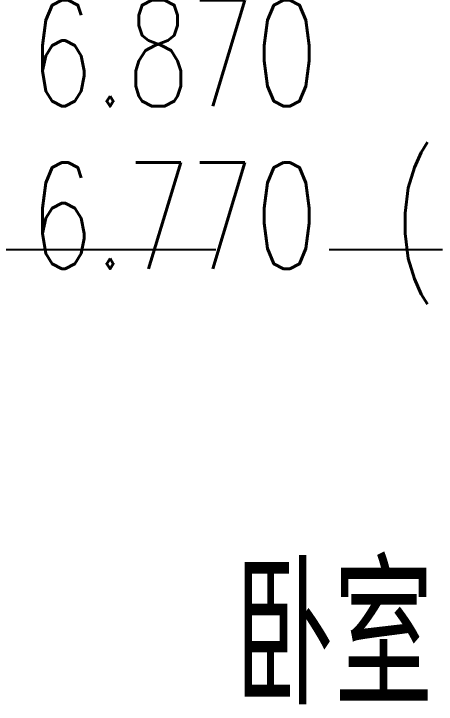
# Model space of a CAD drawing. Extents: x 296441 to 853063, y 459050 to 1117990.
# Drawn here: x 627152 to 628335, y 569854 to 571787 of the extents above; entities that cross this region are included whole.
import ezdxf

# ---------------------------------------------------------------- set-up
doc = ezdxf.new("R2010")
doc.units = 0
doc.header["$LTSCALE"] = 1000
doc.linetypes.add('14-GRID$0$CENTER2', pattern=[28.575, 19.05, -3.175, 3.175, -3.175])
for name, color, linetype in [('14-GRID$0$G-GRID', 9, '14-GRID$0$CENTER2'), ('DZ-TEXT-FL01$0$A-ROOM-IDEN', 4, 'Continuous'), ('E_OTHER', 7, 'Continuous'), ('PUB_TEXT', 7, 'Continuous')]:
    doc.layers.add(name, color=color, linetype=linetype)
doc.styles.add('_TCH_DIM', font='SIMPLEX', dxfattribs={"bigfont": 'GBCBIG'})
doc.styles.get("Standard").update_dxf_attribs({"font": 'gbenor.shx', "bigfont": 'gbcbig.shx'})

# ---------------------------------------------------------------- blocks, each defined once
blk = doc.blocks.new('GG34')
at = {"layer": 'DZ-TEXT-FL01$0$A-ROOM-IDEN'}
blk.add_text('卧室', height=385.82, dxfattribs=at).set_placement((828215.7, 412516.5))
at = {"layer": 'PUB_TEXT', "style": '_TCH_DIM', "width": 0.705882}
for s, p in [('6.870', (827640.9, 414193.7)), ('(', (828656.4, 413738.7)), ('6.770', (827640.9, 413738.7))]:
    blk.add_text(s, height=297.5, dxfattribs=at).set_placement(p)

msp = doc.modelspace()

# ---------------------------------------------------------------- linework, layer by layer
at = {"layer": '14-GRID$0$G-GRID', "color": 8, "ltscale": 0.1}
msp.add_line((620098.5, 571127.2), (674432.5, 571127.2), dxfattribs=at)

# ---------------------------------------------------------------- block references
at = {"layer": 'E_OTHER'}
msp.add_blockref('GG34', (-200444.3, 157334.5, 0), dxfattribs=at)

doc.saveas('drawing.dxf')
